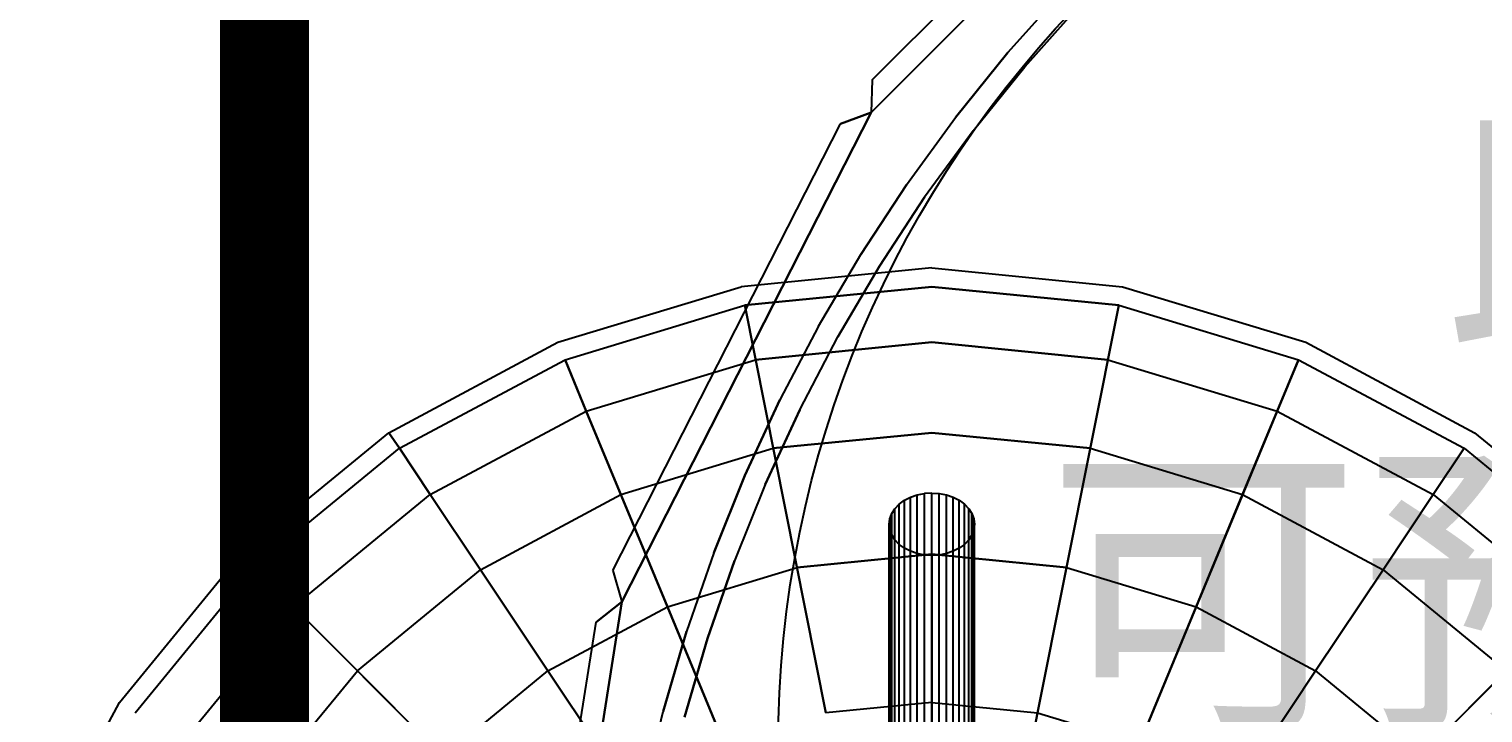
# Model space of a CAD drawing. Extents: x 11992 to 29481, y -6727 to 6811.
# Drawn here: x 12748.3 to 12911.9, y -997.4 to -920.4 of the extents above; entities that cross this region are included whole.
import ezdxf

# ---------------------------------------------------------------- set-up
doc = ezdxf.new("R2010")
doc.units = 0
doc.header["$MEASUREMENT"] = 0
doc.layers.get('0').update_dxf_attribs({"color": 8, "linetype": 'CONTINUOUS'})
doc.layers.add('zoylight 0装饰灯', color=6, linetype='CONTINUOUS')
doc.layers.add('zoylight 1灯带', color=1, linetype='CONTINUOUS', lineweight=30)
doc.styles.get("Standard").update_dxf_attribs({"font": 'arial.ttf'})
doc.styles.add('XZC', font='SIMPLEX.SHX', dxfattribs={"width": 0.7, "bigfont": 'hztxt.shx'})
doc.linetypes.add('LED_LINE', pattern='A,12.7,-5.08,["LED",XZC,S=2.54,R=0,X=-2.54,Y=-1.27],-6.35', length=24.13)

msp = doc.modelspace()

# ---------------------------------------------------------------- linework, layer by layer
for p, q in [((12843.06, -929.82, -1990.43), (12886.75, -886.13, -1990.43)), ((12886.75, -886.13, -2405.43), (12843.06, -929.82, -2405.43)), ((12843.2, -926.14, -1992.93), (12883.07, -886.27, -1992.93)), ((12843.2, -926.14, -2402.93), (12883.07, -886.27, -2402.93)), ((12864.73, -916.08, -2395.43), (12858.48, -923.07, -2395.43)), ((12864.73, -916.08, -2440.43), (12858.48, -923.07, -2440.43)), ((12866.54, -917.78, -2000.45), (12860.37, -924.68, -2000.45)), ((12860.37, -924.68, -2006.45), (12866.54, -917.78, -2006.45)), ((12852.58, -930.36, -2440.43), (12858.48, -923.07, -2440.43)), ((12858.48, -923.07, -2395.43), (12852.58, -930.36, -2395.43)), ((12852.58, -930.36, -2440.43), (12858.48, -923.07, -2440.43)), ((12858.48, -923.07, -2395.43), (12858.48, -923.07, -2440.43)), ((12854.55, -931.87, -2000.45), (12860.37, -924.68, -2000.45)), ((12854.55, -931.87, -2006.45), (12860.37, -924.68, -2006.45)), ((12860.37, -924.68, -2000.45), (12860.37, -924.68, -2006.45)), ((12843.2, -926.14, -1992.93), (12843.06, -929.82, -1990.43)), ((12843.2, -926.14, -2402.93), (12843.06, -929.82, -2405.43)), ((12843.2, -926.14, -1992.93), (12843.2, -926.14, -2402.93)), ((12843.2, -926.14, -2402.93), (12843.2, -926.14, -1992.93)), ((12814.01, -981.33, -1992.93), (12839.61, -931.08, -1992.93)), ((12814.01, -981.33, -2402.93), (12839.61, -931.08, -2402.93)), ((12815.01, -984.87, -1990.43), (12843.06, -929.82, -1990.43)), ((12843.06, -929.82, -2405.43), (12815.01, -984.87, -2405.43)), ((12843.06, -929.82, -1990.43), (12839.61, -931.08, -1992.93)), ((12839.61, -931.08, -2402.93), (12843.06, -929.82, -2405.43)), ((12839.61, -931.08, -1992.93), (12839.61, -931.08, -2402.93)), ((12839.61, -931.08, -2402.93), (12839.61, -931.08, -1992.93)), ((12843.06, -929.82, -2405.43), (12843.06, -929.82, -1990.43)), ((12843.06, -929.82, -1990.43), (12843.06, -929.82, -2405.43)), ((12843.06, -929.82, -2405.43), (12843.06, -929.82, -1990.43)), ((12843.06, -929.82, -2405.43), (12843.06, -929.82, -1990.43)), ((12847.05, -937.93, -2395.43), (12852.58, -930.36, -2395.43)), ((12847.05, -937.93, -2440.43), (12852.58, -930.36, -2440.43)), ((12852.58, -930.36, -2395.43), (12852.58, -930.36, -2440.43)), ((12854.55, -931.87, -2000.45), (12849.09, -939.34, -2000.45)), ((12854.55, -931.87, -2006.45), (12849.09, -939.34, -2006.45)), ((12854.55, -931.87, -2000.45), (12854.55, -931.87, -2006.45)), ((12847.05, -937.93, -2395.43), (12841.9, -945.77, -2395.43)), ((12841.9, -945.77, -2440.43), (12847.05, -937.93, -2440.43)), ((12849.09, -939.34, -2000.45), (12844.01, -947.08, -2000.45)), ((12844.01, -947.08, -2006.45), (12849.09, -939.34, -2006.45)), ((12847.05, -937.93, -2395.43), (12847.05, -937.93, -2440.43)), ((12849.09, -939.34, -2000.45), (12849.09, -939.34, -2006.45)), ((12837.15, -953.85, -2395.43), (12841.9, -945.77, -2395.43)), ((12837.15, -953.85, -2440.43), (12841.9, -945.77, -2440.43)), ((12841.9, -945.77, -2395.43), (12841.9, -945.77, -2440.43)), ((12849.9, -947.29, -1383.43), (12828.44, -949.41, -1383.43)), ((12844.01, -947.08, -2000.45), (12839.32, -955.05, -2000.45)), ((12839.32, -955.05, -2006.45), (12844.01, -947.08, -2006.45)), ((12844.01, -947.08, -2000.45), (12844.01, -947.08, -2006.45)), ((12849.9, -947.29, -1383.43), (12871.36, -949.41, -1383.43)), ((12807.81, -955.66, -1383.43), (12828.44, -949.41, -1383.43)), ((12828.85, -951.48, -1361.97), (12849.9, -949.41, -1361.97)), ((12849.9, -949.41, -1404.89), (12828.85, -951.48, -1404.89)), ((12849.9, -949.41, -1404.89), (12870.95, -951.48, -1404.89)), ((12870.95, -951.48, -1361.97), (12849.9, -949.41, -1361.97)), ((12871.36, -949.41, -1383.43), (12892, -955.66, -1383.43)), ((12808.61, -957.62, -1361.97), (12828.85, -951.48, -1361.97)), ((12808.61, -957.62, -1404.89), (12828.85, -951.48, -1404.89)), ((12837.98, -997.35, -1291.96), (12828.85, -951.48, -1361.97)), ((12828.85, -951.48, -1361.97), (12828.85, -951.48, -1404.89)), ((12828.85, -951.48, -1404.89), (12837.98, -997.35, -1474.89)), ((12861.82, -997.35, -1291.96), (12870.95, -951.48, -1361.97)), ((12870.95, -951.48, -1404.89), (12861.82, -997.35, -1474.89)), ((12870.95, -951.48, -1361.97), (12870.95, -951.48, -1404.89)), ((12870.95, -951.48, -1361.97), (12891.19, -957.62, -1361.97)), ((12870.95, -951.48, -1404.89), (12891.19, -957.62, -1404.89)), ((12837.15, -953.85, -2395.43), (12832.8, -962.15, -2395.43)), ((12837.15, -953.85, -2440.43), (12832.8, -962.15, -2440.43)), ((12837.15, -953.85, -2395.43), (12837.15, -953.85, -2440.43)), ((12788.79, -965.83, -1383.43), (12807.81, -955.66, -1383.43)), ((12830.07, -957.62, -1425.52), (12849.9, -955.66, -1425.52)), ((12849.9, -955.66, -1341.33), (12830.07, -957.62, -1341.33)), ((12835.03, -963.25, -2000.45), (12839.32, -955.05, -2000.45)), ((12835.03, -963.25, -2006.45), (12839.32, -955.05, -2006.45)), ((12835.03, -963.25, -2000.45), (12839.32, -955.05, -2000.45)), ((12835.03, -963.25, -2006.45), (12839.32, -955.05, -2006.45)), ((12839.32, -955.05, -2000.45), (12839.32, -955.05, -2006.45)), ((12849.9, -955.66, -1341.33), (12869.73, -957.62, -1341.33)), ((12869.73, -957.62, -1425.52), (12849.9, -955.66, -1425.52)), ((12892, -955.66, -1383.43), (12911.01, -965.83, -1383.43)), ((12789.96, -967.59, -1361.97), (12808.61, -957.62, -1361.97)), ((12789.96, -967.59, -1404.89), (12808.61, -957.62, -1404.89)), ((12811.01, -963.4, -1341.33), (12808.61, -957.62, -1361.97)), ((12808.61, -957.62, -1361.97), (12808.61, -957.62, -1404.89)), ((12808.61, -957.62, -1404.89), (12811.01, -963.4, -1425.52)), ((12811.01, -963.4, -1341.33), (12830.07, -957.62, -1341.33)), ((12811.01, -963.4, -1425.52), (12830.07, -957.62, -1425.52)), ((12869.73, -957.62, -1341.33), (12888.79, -963.4, -1341.33)), ((12869.73, -957.62, -1425.52), (12888.79, -963.4, -1425.52)), ((12888.79, -963.4, -1341.33), (12891.19, -957.62, -1361.97)), ((12891.19, -957.62, -1404.89), (12888.79, -963.4, -1425.52)), ((12891.19, -957.62, -1361.97), (12891.19, -957.62, -1404.89)), ((12891.19, -957.62, -1361.97), (12909.84, -967.59, -1361.97)), ((12891.19, -957.62, -1404.89), (12909.84, -967.59, -1404.89)), ((12832.8, -962.15, -2395.43), (12828.87, -970.66, -2395.43)), ((12828.87, -970.66, -2440.43), (12832.8, -962.15, -2440.43)), ((12832.8, -962.15, -2395.43), (12832.8, -962.15, -2440.43)), ((12793.44, -972.79, -1425.52), (12811.01, -963.4, -1425.52)), ((12793.44, -972.79, -1341.33), (12811.01, -963.4, -1341.33)), ((12820.14, -985.43, -1305.64), (12811.01, -963.4, -1341.33)), ((12811.01, -963.4, -1425.52), (12820.14, -985.43, -1461.21)), ((12835.03, -963.25, -2000.45), (12831.14, -971.65, -2000.45)), ((12831.14, -971.65, -2006.45), (12835.03, -963.25, -2006.45)), ((12835.03, -963.25, -2000.45), (12835.03, -963.25, -2006.45)), ((12888.79, -963.4, -1425.52), (12879.67, -985.43, -1461.21)), ((12884.9, -972.79, -1322.31), (12888.79, -963.4, -1341.33)), ((12888.79, -963.4, -1425.52), (12906.36, -972.79, -1425.52)), ((12888.79, -963.4, -1341.33), (12906.36, -972.79, -1341.33)), ((12772.12, -979.51, -1383.43), (12788.79, -965.83, -1383.43)), ((12789.96, -967.59, -1361.97), (12788.79, -965.83, -1383.43)), ((12788.79, -965.83, -1383.43), (12789.96, -967.59, -1404.89)), ((12832.06, -967.59, -1322.31), (12849.9, -965.83, -1322.31)), ((12849.9, -965.83, -1444.54), (12832.06, -967.59, -1444.54)), ((12849.9, -965.83, -1444.54), (12867.74, -967.59, -1444.54)), ((12867.74, -967.59, -1322.31), (12849.9, -965.83, -1322.31)), ((12911.01, -965.83, -1383.43), (12927.68, -979.51, -1383.43)), ((12773.61, -981, -1361.97), (12789.96, -967.59, -1361.97)), ((12773.61, -981, -1404.89), (12789.96, -967.59, -1404.89)), ((12793.44, -972.79, -1341.33), (12789.96, -967.59, -1361.97)), ((12789.96, -967.59, -1404.89), (12793.44, -972.79, -1425.52)), ((12814.9, -972.79, -1444.54), (12832.06, -967.59, -1444.54)), ((12814.9, -972.79, -1322.31), (12832.06, -967.59, -1322.31)), ((12867.74, -967.59, -1444.54), (12884.9, -972.79, -1444.54)), ((12867.74, -967.59, -1322.31), (12884.9, -972.79, -1322.31)), ((12906.36, -972.79, -1341.33), (12909.84, -967.59, -1361.97)), ((12909.84, -967.59, -1404.89), (12906.36, -972.79, -1425.52)), ((12909.84, -967.59, -1361.97), (12909.84, -967.59, -1404.89)), ((12909.84, -967.59, -1361.97), (12926.19, -981, -1361.97)), ((12909.84, -967.59, -1404.89), (12926.19, -981, -1404.89)), ((12828.87, -970.66, -2395.43), (12825.36, -979.36, -2395.43)), ((12825.36, -979.36, -2440.43), (12828.87, -970.66, -2440.43)), ((12831.14, -971.65, -2000.45), (12827.68, -980.23, -2000.45)), ((12831.14, -971.65, -2006.45), (12827.68, -980.23, -2006.45)), ((12828.87, -970.66, -2395.43), (12828.87, -970.66, -2440.43)), ((12831.14, -971.65, -2000.45), (12831.14, -971.65, -2006.45)), ((12778.04, -985.43, -1341.33), (12793.44, -972.79, -1341.33)), ((12778.04, -985.43, -1425.52), (12793.44, -972.79, -1425.52)), ((12799.09, -981.24, -1322.31), (12793.44, -972.79, -1341.33)), ((12793.44, -972.79, -1425.52), (12799.09, -981.24, -1444.54)), ((12799.09, -981.24, -1444.54), (12814.9, -972.79, -1444.54)), ((12799.09, -981.24, -1322.31), (12814.9, -972.79, -1322.31)), ((12846.22, -973.88, -1298.5), (12846.82, -973.44, -1298.9)), ((12846.82, -973.44, -1298.9), (12847.5, -973.09, -1299.23)), ((12846.82, -1014.36, -1342.78), (12846.82, -973.44, -1298.9)), ((12847.5, -973.09, -1299.23), (12848.26, -972.83, -1299.47)), ((12847.5, -1014.01, -1343.11), (12847.5, -973.09, -1299.23)), ((12848.26, -972.83, -1299.47), (12849.07, -972.68, -1299.62)), ((12848.26, -1013.75, -1343.35), (12848.26, -972.83, -1299.47)), ((12849.9, -972.62, -1299.67), (12849.07, -972.68, -1299.62)), ((12849.07, -1013.6, -1343.5), (12849.07, -972.68, -1299.62)), ((12849.9, -1082.62, -1428.18), (12849.9, -972.62, -1299.67)), ((12849.9, -972.62, -1299.67), (12850.73, -972.68, -1299.62)), ((12850.73, -972.68, -1299.62), (12851.54, -972.83, -1299.47)), ((12850.73, -1013.6, -1343.5), (12850.73, -972.68, -1299.62)), ((12851.54, -972.83, -1299.47), (12852.3, -973.09, -1299.23)), ((12851.54, -1013.75, -1343.35), (12851.54, -972.83, -1299.47)), ((12852.3, -973.09, -1299.23), (12852.99, -973.44, -1298.9)), ((12852.3, -1014.01, -1343.11), (12852.3, -973.09, -1299.23)), ((12852.99, -973.44, -1298.9), (12853.58, -973.88, -1298.5)), ((12852.99, -1014.36, -1342.78), (12852.99, -973.44, -1298.9)), ((12879.67, -985.43, -1305.64), (12884.9, -972.79, -1322.31)), ((12884.9, -972.79, -1444.54), (12900.71, -981.24, -1444.54)), ((12884.9, -972.79, -1322.31), (12900.71, -981.24, -1322.31)), ((12900.71, -981.24, -1322.31), (12906.36, -972.79, -1341.33)), ((12906.36, -972.79, -1425.52), (12900.71, -981.24, -1444.54)), ((12906.36, -972.79, -1425.52), (12921.76, -985.43, -1425.52)), ((12906.36, -972.79, -1341.33), (12921.76, -985.43, -1341.33)), ((12845.17, -975.52, -1296.96), (12845.39, -974.93, -1297.52)), ((12845.39, -974.93, -1297.52), (12845.74, -974.38, -1298.03)), ((12845.39, -1015.85, -1341.4), (12845.39, -974.93, -1297.52)), ((12845.74, -974.38, -1298.03), (12846.22, -973.88, -1298.5)), ((12845.74, -1015.3, -1341.91), (12845.74, -974.38, -1298.03)), ((12846.22, -1014.8, -1342.38), (12846.22, -973.88, -1298.5)), ((12853.58, -973.88, -1298.5), (12854.06, -974.38, -1298.03)), ((12853.58, -1014.8, -1342.38), (12853.58, -973.88, -1298.5)), ((12854.06, -974.38, -1298.03), (12854.41, -974.93, -1297.52)), ((12854.06, -1015.3, -1341.91), (12854.06, -974.38, -1298.03)), ((12854.41, -974.93, -1297.52), (12854.63, -975.52, -1296.96)), ((12854.41, -1015.85, -1341.4), (12854.41, -974.93, -1297.52)), ((12845.1, -976.13, -1296.4), (12845.17, -975.52, -1296.96)), ((12845.17, -976.74, -1295.83), (12845.1, -976.13, -1296.4)), ((12845.1, -1017.05, -1340.28), (12845.1, -976.13, -1296.4)), ((12845.17, -1016.44, -1340.85), (12845.17, -975.52, -1296.96)), ((12845.39, -977.33, -1295.28), (12845.17, -976.74, -1295.83)), ((12845.17, -1017.66, -1339.71), (12845.17, -976.74, -1295.83)), ((12854.63, -976.74, -1295.83), (12854.41, -977.33, -1295.28)), ((12854.63, -975.52, -1296.96), (12854.7, -976.13, -1296.4)), ((12854.63, -1016.44, -1340.85), (12854.63, -975.52, -1296.96)), ((12854.7, -976.13, -1296.4), (12854.63, -976.74, -1295.83)), ((12854.63, -1017.66, -1339.71), (12854.63, -976.74, -1295.83)), ((12854.7, -1017.05, -1340.28), (12854.7, -976.13, -1296.4)), ((12845.74, -977.89, -1294.76), (12845.39, -977.33, -1295.28)), ((12845.39, -1018.25, -1339.16), (12845.39, -977.33, -1295.28)), ((12846.22, -978.39, -1294.29), (12845.74, -977.89, -1294.76)), ((12845.74, -1018.81, -1338.64), (12845.74, -977.89, -1294.76)), ((12846.82, -978.82, -1293.89), (12846.22, -978.39, -1294.29)), ((12846.22, -1019.31, -1338.17), (12846.22, -978.39, -1294.29)), ((12853.58, -978.39, -1294.29), (12852.99, -978.82, -1293.89)), ((12854.06, -977.89, -1294.76), (12853.58, -978.39, -1294.29)), ((12853.58, -1019.31, -1338.17), (12853.58, -978.39, -1294.29)), ((12854.41, -977.33, -1295.28), (12854.06, -977.89, -1294.76)), ((12854.06, -1018.81, -1338.64), (12854.06, -977.89, -1294.76)), ((12854.41, -1018.25, -1339.16), (12854.41, -977.33, -1295.28)), ((12758.44, -996.18, -1383.43), (12772.12, -979.51, -1383.43)), ((12773.61, -981, -1361.97), (12772.12, -979.51, -1383.43)), ((12772.12, -979.51, -1383.43), (12773.61, -981, -1404.89)), ((12825.36, -979.36, -2395.43), (12822.29, -988.21, -2395.43)), ((12825.36, -979.36, -2440.43), (12822.29, -988.21, -2440.43)), ((12827.68, -980.23, -2000.45), (12824.65, -988.97, -2000.45)), ((12824.65, -988.97, -2006.45), (12827.68, -980.23, -2006.45)), ((12825.36, -979.36, -2395.43), (12825.36, -979.36, -2440.43)), ((12827.68, -980.23, -2000.45), (12827.68, -980.23, -2006.45)), ((12834.73, -981, -1461.21), (12849.9, -979.51, -1461.21)), ((12849.9, -979.51, -1305.64), (12834.73, -981, -1305.64)), ((12847.5, -979.17, -1293.56), (12846.82, -978.82, -1293.89)), ((12846.82, -1019.74, -1337.77), (12846.82, -978.82, -1293.89)), ((12848.26, -979.43, -1293.32), (12847.5, -979.17, -1293.56)), ((12847.5, -1020.09, -1337.44), (12847.5, -979.17, -1293.56)), ((12849.07, -979.59, -1293.17), (12848.26, -979.43, -1293.32)), ((12848.26, -1020.35, -1337.2), (12848.26, -979.43, -1293.32)), ((12849.9, -979.64, -1293.12), (12849.07, -979.59, -1293.17)), ((12849.07, -1020.51, -1337.05), (12849.07, -979.59, -1293.17)), ((12849.9, -979.51, -1305.64), (12865.08, -981, -1305.64)), ((12849.9, -979.51, -1305.64), (12849.9, -1035.83, -1275.54)), ((12849.9, -1035.83, -1491.31), (12849.9, -979.51, -1305.64)), ((12865.08, -981, -1461.21), (12849.9, -979.51, -1461.21)), ((12850.73, -979.59, -1293.17), (12849.9, -979.64, -1293.12)), ((12849.9, -1100.17, -1411.81), (12849.9, -979.64, -1293.12)), ((12851.54, -979.43, -1293.32), (12850.73, -979.59, -1293.17)), ((12850.73, -1020.51, -1337.05), (12850.73, -979.59, -1293.17)), ((12852.3, -979.17, -1293.56), (12851.54, -979.43, -1293.32)), ((12851.54, -1020.35, -1337.2), (12851.54, -979.43, -1293.32)), ((12852.99, -978.82, -1293.89), (12852.3, -979.17, -1293.56)), ((12852.3, -1020.09, -1337.44), (12852.3, -979.17, -1293.56)), ((12852.99, -1019.74, -1337.77), (12852.99, -978.82, -1293.89)), ((12760.2, -997.35, -1361.97), (12773.61, -981, -1361.97)), ((12760.2, -997.35, -1404.89), (12773.61, -981, -1404.89)), ((12778.04, -985.43, -1341.33), (12773.61, -981, -1361.97)), ((12773.61, -981, -1404.89), (12778.04, -985.43, -1425.52)), ((12785.23, -992.62, -1444.54), (12799.09, -981.24, -1444.54)), ((12785.23, -992.62, -1322.31), (12799.09, -981.24, -1322.31)), ((12806.69, -992.62, -1305.64), (12799.09, -981.24, -1322.31)), ((12799.09, -981.24, -1444.54), (12806.69, -992.62, -1461.21)), ((12814.01, -981.33, -2402.93), (12814.01, -981.33, -1992.93)), ((12814.01, -981.33, -1992.93), (12815.01, -984.87, -1990.43)), ((12814.01, -981.33, -2402.93), (12815.01, -984.87, -2405.43)), ((12820.14, -985.43, -1461.21), (12834.73, -981, -1461.21)), ((12820.14, -985.43, -1305.64), (12834.73, -981, -1305.64)), ((12865.08, -981, -1305.64), (12879.67, -985.43, -1305.64)), ((12865.08, -981, -1461.21), (12879.67, -985.43, -1461.21)), ((12893.11, -992.62, -1305.64), (12900.71, -981.24, -1322.31)), ((12900.71, -981.24, -1444.54), (12893.11, -992.62, -1461.21)), ((12900.71, -981.24, -1444.54), (12914.57, -992.62, -1444.54)), ((12900.71, -981.24, -1322.31), (12914.57, -992.62, -1322.31)), ((12805.35, -1045.89, -1990.43), (12815.01, -984.87, -1990.43)), ((12815.01, -984.87, -2405.43), (12805.35, -1045.89, -2405.43)), ((12815.01, -984.87, -1990.43), (12812.12, -987.14, -1992.93)), ((12812.12, -987.14, -2402.93), (12815.01, -984.87, -2405.43)), ((12815.01, -984.87, -2405.43), (12815.01, -984.87, -1990.43)), ((12815.01, -984.87, -2405.43), (12815.01, -984.87, -1990.43)), ((12815.01, -984.87, -2405.43), (12815.01, -984.87, -1990.43)), ((12815.01, -984.87, -1990.43), (12815.01, -984.87, -2405.43)), ((12765.4, -1000.83, -1425.52), (12778.04, -985.43, -1425.52)), ((12765.4, -1000.83, -1341.33), (12778.04, -985.43, -1341.33)), ((12806.69, -1014.08, -1291.96), (12778.04, -985.43, -1341.33)), ((12778.04, -985.43, -1425.52), (12785.23, -992.62, -1444.54)), ((12806.69, -992.62, -1305.64), (12820.14, -985.43, -1305.64)), ((12806.69, -992.62, -1461.21), (12820.14, -985.43, -1461.21)), ((12826.51, -1000.83, -1291.96), (12820.14, -985.43, -1305.64)), ((12820.14, -985.43, -1461.21), (12826.51, -1000.83, -1474.89)), ((12873.29, -1000.83, -1291.96), (12879.67, -985.43, -1305.64)), ((12879.67, -985.43, -1461.21), (12873.29, -1000.83, -1474.89)), ((12879.67, -985.43, -1305.64), (12893.11, -992.62, -1305.64)), ((12879.67, -985.43, -1461.21), (12893.11, -992.62, -1461.21)), ((12921.76, -985.43, -1425.52), (12904.9, -1002.29, -1461.21)), ((12803.3, -1042.83, -1992.93), (12812.12, -987.14, -1992.93)), ((12803.3, -1042.83, -2402.93), (12812.12, -987.14, -2402.93)), ((12812.12, -987.14, -1992.93), (12812.12, -987.14, -2402.93)), ((12812.12, -987.14, -2402.93), (12812.12, -987.14, -1992.93)), ((12822.29, -988.21, -2395.43), (12819.66, -997.21, -2395.43)), ((12819.66, -997.21, -2440.43), (12822.29, -988.21, -2440.43)), ((12822.29, -988.21, -2395.43), (12822.29, -988.21, -2440.43)), ((12824.65, -988.97, -2000.45), (12822.05, -997.85, -2000.45)), ((12822.05, -997.85, -2006.45), (12824.65, -988.97, -2006.45)), ((12824.65, -988.97, -2000.45), (12824.65, -988.97, -2006.45)), ((12773.85, -1006.48, -1444.54), (12785.23, -992.62, -1444.54)), ((12773.85, -1006.48, -1322.31), (12785.23, -992.62, -1322.31)), ((12785.23, -992.62, -1444.54), (12806.69, -1014.08, -1474.89)), ((12794.9, -1002.29, -1305.64), (12806.69, -992.62, -1305.64)), ((12794.9, -1002.29, -1461.21), (12806.69, -992.62, -1461.21)), ((12815.95, -1006.48, -1291.96), (12806.69, -992.62, -1305.64)), ((12806.69, -992.62, -1461.21), (12815.95, -1006.48, -1474.89)), ((12883.85, -1006.48, -1291.96), (12893.11, -992.62, -1305.64)), ((12893.11, -992.62, -1461.21), (12883.85, -1006.48, -1474.89)), ((12893.11, -1014.08, -1291.96), (12914.57, -992.62, -1322.31)), ((12893.11, -992.62, -1305.64), (12904.9, -1002.29, -1305.64)), ((12893.11, -992.62, -1461.21), (12904.9, -1002.29, -1461.21)), ((12748.27, -1015.2, -1383.43), (12758.44, -996.18, -1383.43)), ((12849.9, -996.18, -1291.96), (12837.98, -997.35, -1291.96)), ((12849.9, -996.18, -1474.89), (12837.98, -997.35, -1474.89)), ((12849.9, -996.18, -1291.96), (12861.82, -997.35, -1291.96)), ((12849.9, -996.18, -1474.89), (12861.82, -997.35, -1474.89)), ((12817.47, -1006.33, -2395.43), (12819.66, -997.21, -2395.43)), ((12817.47, -1006.33, -2440.43), (12819.66, -997.21, -2440.43)), ((12819.66, -997.21, -2395.43), (12819.66, -997.21, -2440.43)), ((12858.11, -1016.01, -1281.8), (12861.82, -997.35, -1291.96)), ((12861.82, -997.35, -1474.89), (12858.11, -1016.01, -1485.05)), ((12861.82, -997.35, -1291.96), (12873.29, -1000.83, -1291.96)), ((12861.82, -997.35, -1474.89), (12873.29, -1000.83, -1474.89))]:
    msp.add_line(p, q)
at = {"layer": 'zoylight 0装饰灯'}
msp.add_circle((12952.9, -1001.27, -1383.43), 120.31, dxfattribs=at)
at = {"layer": 'zoylight 1灯带', "linetype": 'LED_LINE', "ltscale": 20, "const_width": 10, "elevation": -40.43}
msp.add_lwpolyline([(12774.77, -769.4), (12774.77, -3969.45)], dxfattribs=at)

# ---------------------------------------------------------------- texts
at = {"layer": 'zoylight 0装饰灯', "insert": (12826.96, -927.3, -1383.43), "char_height": 26, "width": 253.1616, "attachment_point": 1}
msp.add_mtext('{\\fMicrosoft YaHei|b0|i0|c134|p34;\\W9.1127;\\C6; \\W1;此处\\P{\\W4.063193; }可预留插座\\P{\\W9.1292; }设置\\P{\\W3.318144; }落地灯/台灯}', dxfattribs=at)

doc.saveas('drawing.dxf')
